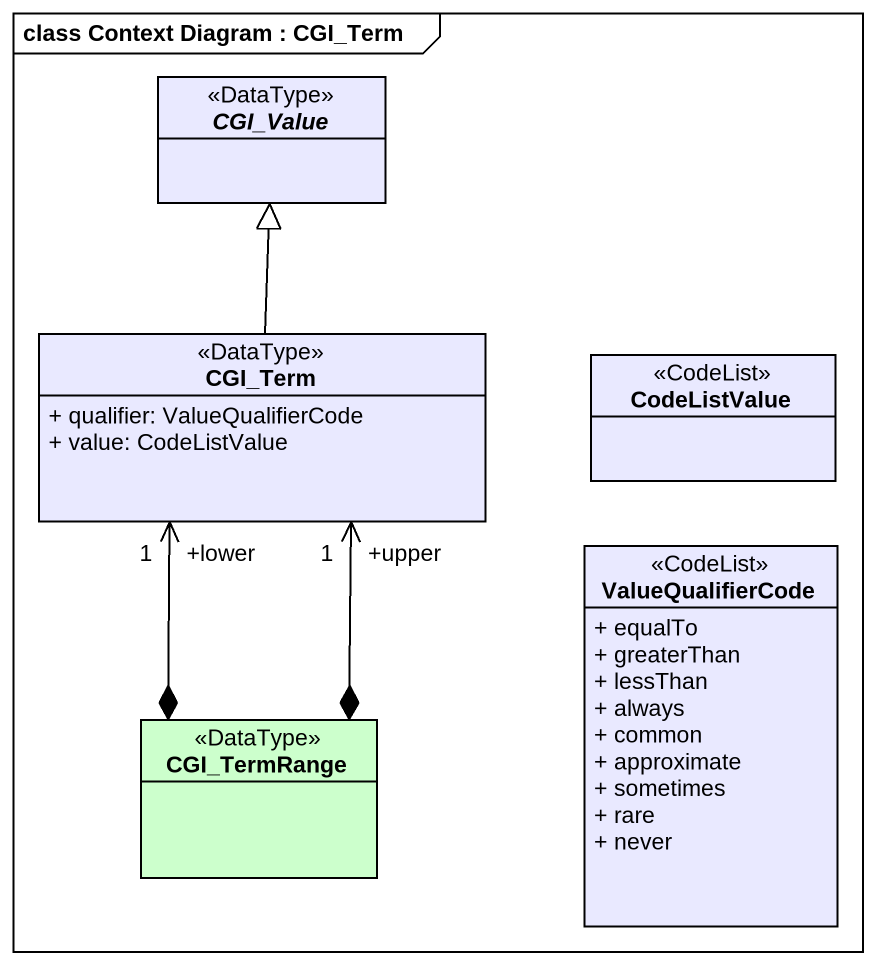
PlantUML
@startuml
mainframe class Context Diagram : CGI_Term
hide circle
hide empty members
skinparam classAttributeIconSize 0
abstract class CGI_Value <<DataType>> #E9E9FF
class CGI_Term <<DataType>> #E9E9FF {
  + qualifier: ValueQualifierCode
  + value: CodeListValue
}
class CodeListValue <<CodeList>> #E9E9FF
class ValueQualifierCode <<CodeList>> #E9E9FF {
  + equalTo
  + greaterThan
  + lessThan
  + always
  + common
  + approximate
  + sometimes
  + rare
  + never
}
class CGI_TermRange <<DataType>> #CCFFCC
CGI_Term -up-|> CGI_Value
CGI_TermRange *-up-> "+lower\n1" CGI_Term
CGI_TermRange *-up-> "+upper\n1" CGI_Term
@enduml
